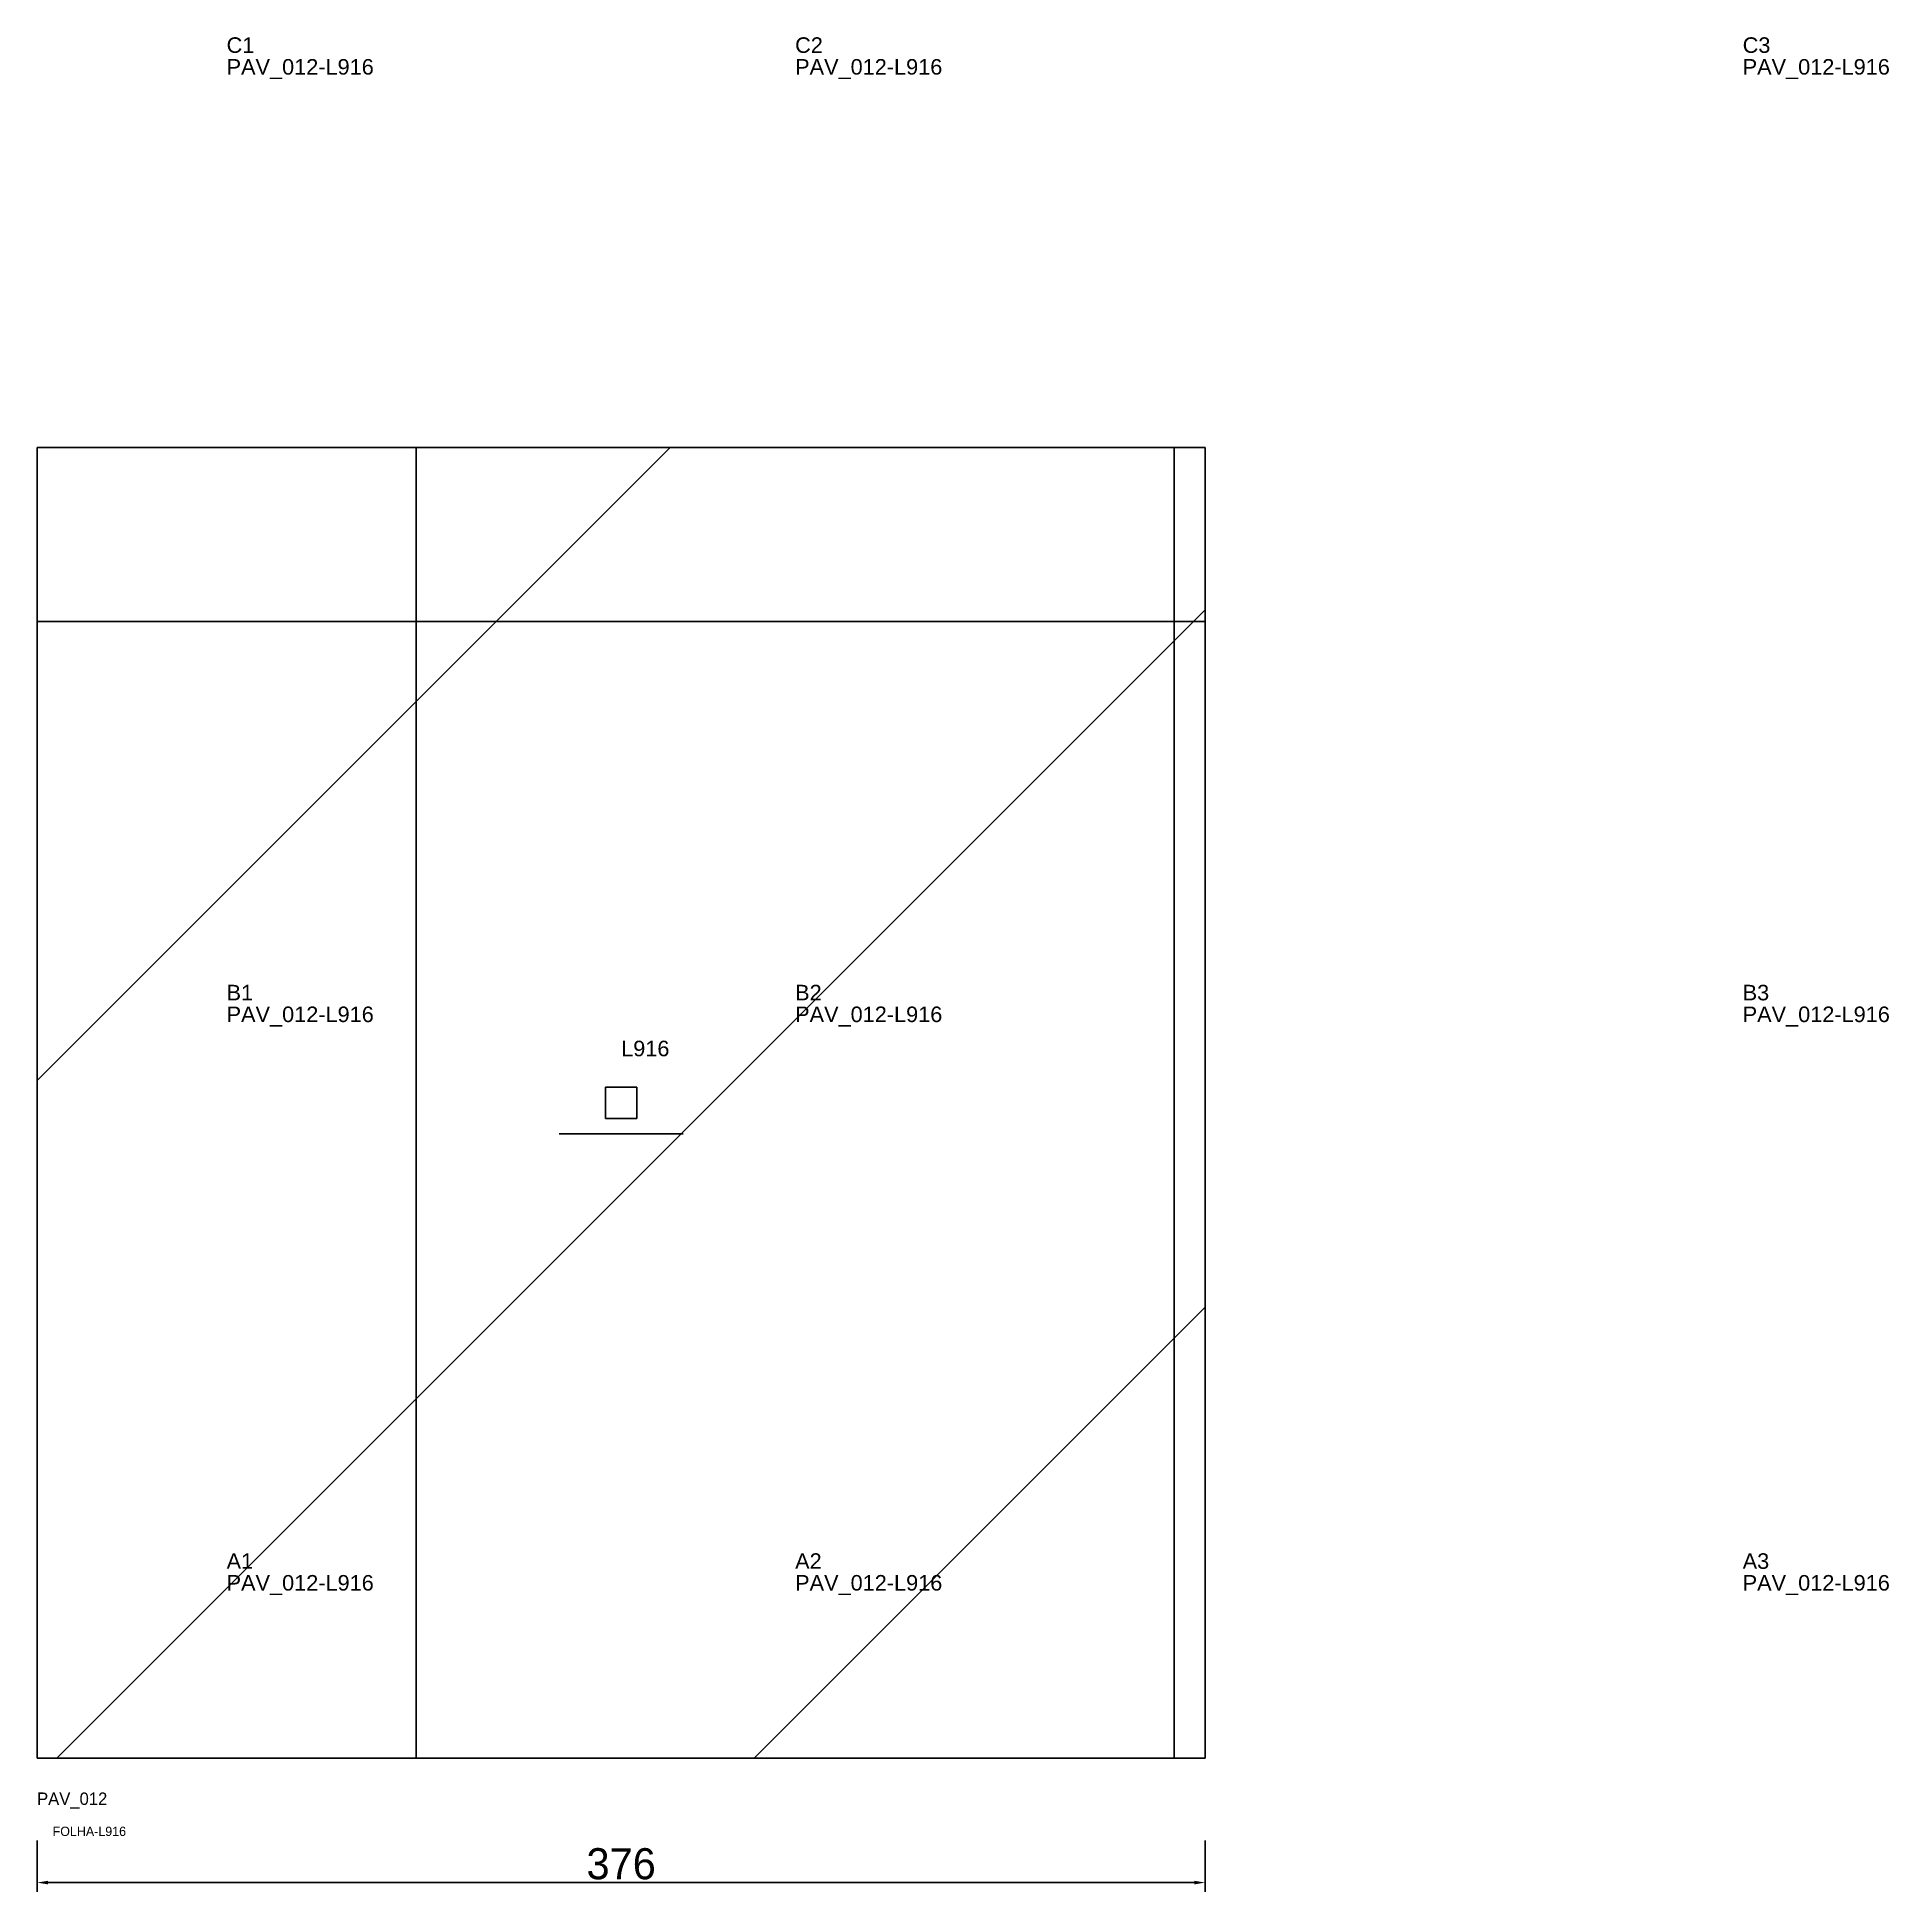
# Model space of a CAD drawing. Header units: metres. Extents: x 222 to 818, y -264 to 334.
import ezdxf

# ---------------------------------------------------------------- set-up
doc = ezdxf.new("R2010")
doc.units = ezdxf.units.M
for name, color, linetype in [('3', 3, 'CONTINUOUS'), ('AUX00', 7, 'CONTINUOUS'), ('COTA', 241, 'CONTINUOUS'), ('FOLHA', 255, 'CONTINUOUS'), ('Hachura', 251, 'CONTINUOUS'), ('NOMENCLATURA', 7, 'CONTINUOUS'), ('Nível', 160, 'CONTINUOUS'), ('Painéis', 200, 'CONTINUOUS'), ('Pilares', 5, 'CONTINUOUS'), ('SARR_2.2x7', 40, 'CONTINUOUS')]:
    doc.layers.add(name, color=color, linetype=linetype)
doc.styles.add('ARIAL', font='Arial.ttf')
doc.styles.add('STR_STANDARD', font='arial.ttf')
doc.dimstyles.new('EZ DXF', dxfattribs={"dimtxt": 10, "dimasz": 3.5, "dimexe": 3, "dimexo": 1.5, "dimgap": 1, "dimtad": 1, "dimdec": 1, "dimdsep": 46, "dimcen": 2.5, "dimazin": 3, "dimtfac": 1, "dimtmove": 0, "dimatfit": 3})

msp = doc.modelspace()

# ---------------------------------------------------------------- hatches: boundary and pattern name
at = {"layer": 'Hachura'}
h = msp.add_hatch(dxfattribs=at)
h.set_pattern_fill('ANSI31', scale=50)
h.paths.add_polyline_path([(222.2, -220.5), (598.2, -220.5), (598.2, 201.5), (222.2, 201.5)])
h = msp.add_hatch(dxfattribs=at)
h.set_pattern_fill('ANSI31', scale=50)
h.paths.add_polyline_path([(222.2, -220.5), (598.2, -220.5), (598.2, 201.5), (222.2, 201.5)])

# ---------------------------------------------------------------- linework, layer by layer
at = {"layer": '3'}
for points in [[(344.2, -220.5), (344.2, 201.5)], [(344.2, -220.5), (344.2, 201.5)], [(588.2, -220.5), (588.2, 201.5)], [(588.2, -220.5), (588.2, 201.5)], [(222.2, 145.5), (598.2, 145.5)], [(222.2, 145.5), (598.2, 145.5)]]:
    msp.add_lwpolyline(points, close=True, dxfattribs=at)
at = {"layer": 'Painéis', "color": 200}
for p, q in [((598.2, 201.5), (222.2, 201.5)), ((222.2, 201.5), (222.2, -220.5)), ((598.2, 201.5), (222.2, 201.5)), ((222.2, 201.5), (222.2, -220.5)), ((598.2, -220.5), (598.2, 201.5)), ((598.2, -220.5), (598.2, 201.5)), ((222.2, -220.5), (598.2, -220.5)), ((222.2, -220.5), (598.2, -220.5))]:
    msp.add_line(p, q, dxfattribs=at)
at = {"layer": 'Pilares'}
msp.add_lwpolyline([(405.2, -14.5), (415.2, -14.5), (415.2, -4.5), (405.2, -4.5)], close=True, dxfattribs=at)
msp.add_lwpolyline([(405.2, -14.5), (415.2, -14.5), (415.2, -4.5), (405.2, -4.5)], close=True, dxfattribs=at)
at = {"layer": 'SARR_2.2x7'}
msp.add_line((390.2, -19.5), (430.2, -19.5), dxfattribs=at)
msp.add_line((390.2, -19.5), (430.2, -19.5), dxfattribs=at)

# ---------------------------------------------------------------- texts
at = {"layer": '3', "style": 'STR_STANDARD'}
for s, p in [('C1', (283.2, 328.5)), ('C1', (283.2, 328.5)), ('C2', (466.2, 328.5)), ('C2', (466.2, 328.5)), ('C3', (771.2, 328.5)), ('C3', (771.2, 328.5)), ('B1', (283.2, 23.5)), ('B1', (283.2, 23.5)), ('B2', (466.2, 23.5)), ('B2', (466.2, 23.5)), ('B3', (771.2, 23.5)), ('B3', (771.2, 23.5)), ('A1', (283.2, -159.5)), ('A1', (283.2, -159.5)), ('A2', (466.2, -159.5)), ('A2', (466.2, -159.5)), ('A3', (771.2, -159.5)), ('A3', (771.2, -159.5))]:
    msp.add_text(s, height=5, dxfattribs=at).set_placement(p)
at = {"layer": 'AUX00', "style": 'STR_STANDARD'}
for p in [(283.2, 321.5), (283.2, 321.5), (466.2, 321.5), (466.2, 321.5), (771.2, 321.5), (771.2, 321.5), (283.2, 16.5), (283.2, 16.5), (466.2, 16.5), (466.2, 16.5), (771.2, 16.5), (771.2, 16.5), (283.2, -166.5), (283.2, -166.5), (466.2, -166.5), (466.2, -166.5), (771.2, -166.5), (771.2, -166.5)]:
    msp.add_text('PAV_012-L916', height=5, dxfattribs=at).set_placement(p)
at = {"layer": 'FOLHA'}
msp.add_text('FOLHA-L916', height=3, dxfattribs=at).set_placement((227.2, -245.5))
msp.add_text('FOLHA-L916', height=3, dxfattribs=at).set_placement((227.2, -245.5))
at = {"layer": 'NOMENCLATURA', "insert": (410.2, 10.5), "char_height": 5, "attachment_point": 1, "style": 'ARIAL'}
msp.add_mtext('L916', dxfattribs=at)
msp.add_mtext('L916', dxfattribs=at)
at = {"layer": 'Nível'}
msp.add_text('PAV_012', height=4, dxfattribs=at).set_placement((222.2, -235.5))
msp.add_text('PAV_012', height=4, dxfattribs=at).set_placement((222.2, -235.5))

# ---------------------------------------------------------------- dimensions: what is measured, and where the dimension line sits
at = {"layer": 'COTA'}
msp.add_linear_dim(base=(222.2, -260.5), p1=(222.2, -245.5), p2=(598.2, -245.5), dimstyle='EZ DXF', dxfattribs=at).render()
msp.add_linear_dim(base=(222.2, -260.5), p1=(222.2, -245.5), p2=(598.2, -245.5), dimstyle='EZ DXF', dxfattribs=at).render()

doc.saveas('drawing.dxf')
